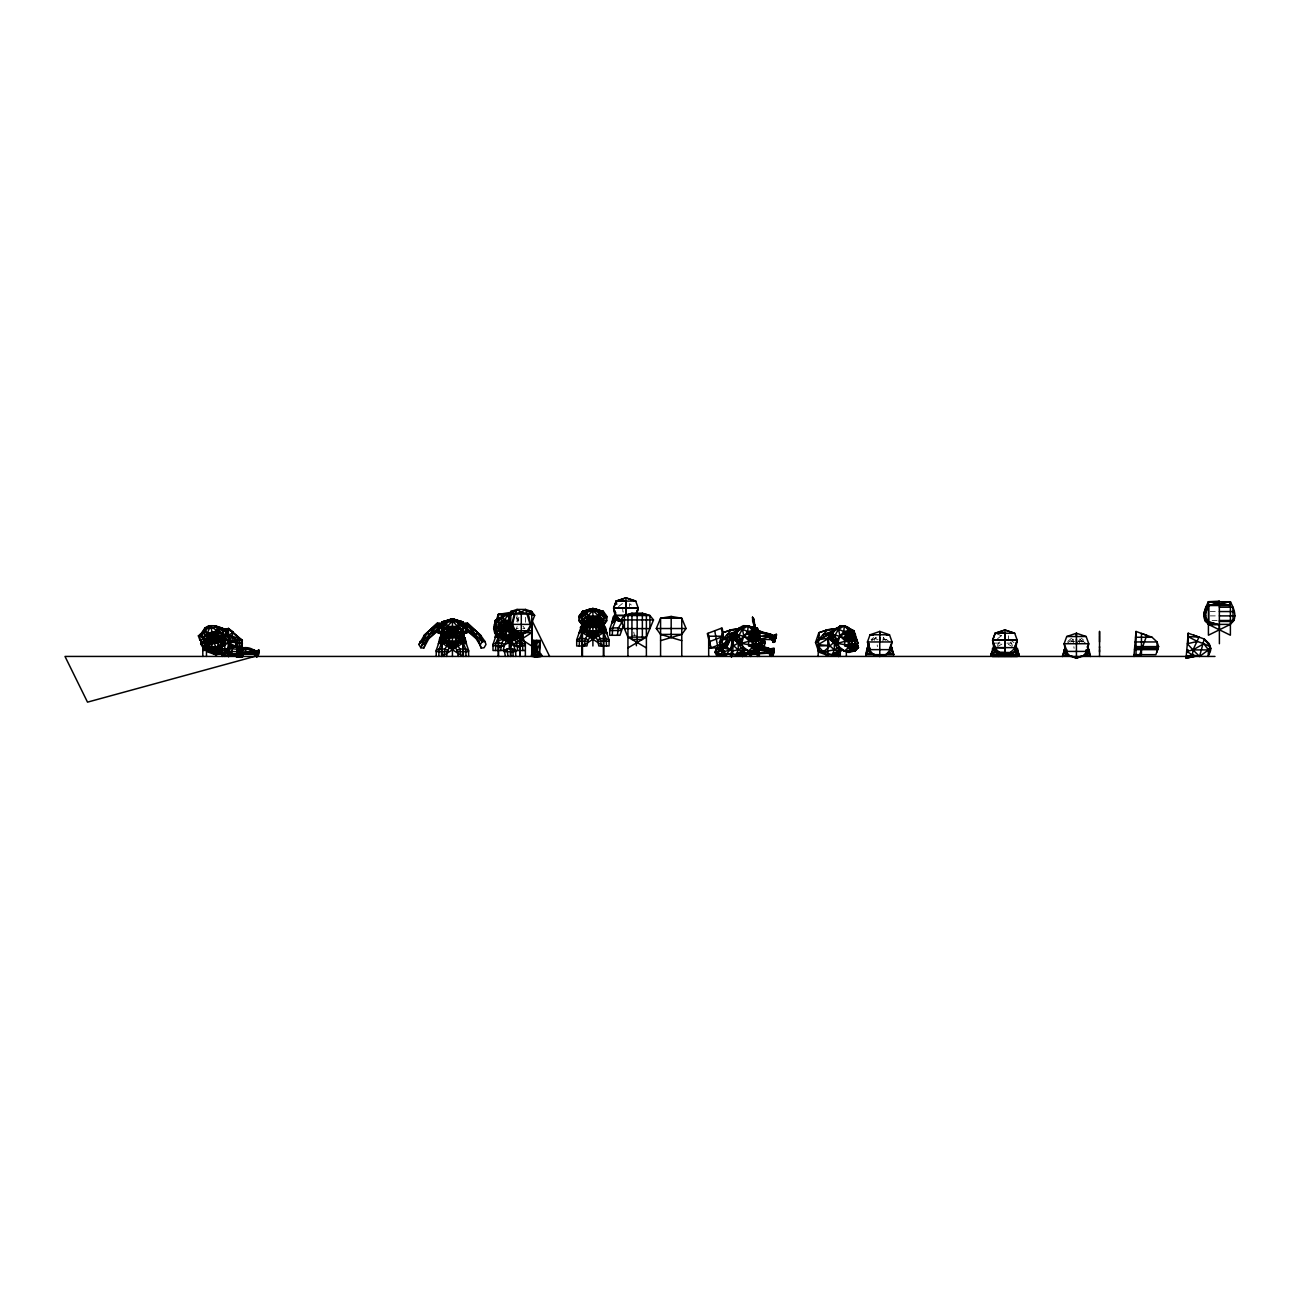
<?xml version="1.0" encoding="UTF-8"?>
<svg xmlns="http://www.w3.org/2000/svg" width="1300" height="1300" viewBox="0 0 1300 1300"><rect width="100%" height="100%" fill="white"/><g stroke="black" fill="none" stroke-linecap="round" stroke-linejoin="round"><path stroke-width="0.75" stroke-dasharray="5 3.75" d="M629.59 606.45L629.606 603.639L632.109 605.637M1008.621 635.781L1007.939 644.101L1012.131 646.474M882.765 641.956L883.399 637.26L889.557 641.956M1079.439 643.727L1080.072 639.031L1076.432 639.031M517.839 622.196L518.895 617.24M516.165 629.801L517.124 626.551M997.327 645.483L999.326 642.021M874.153 640.347L876.135 637.26L876.557 640.396M1070.81 642.102L1072.793 639.031L1076.432 643.727L1080.072 639.031L1086.215 643.727M516.717 621.53L518.749 619.32M873.6 637.536L871.097 639.714L878.036 639.714M1071.525 638.202L1067.771 641.469L1074.71 641.469M618.524 606.596L622.294 603.606L622.928 611.942L625.934 611.959M997.539 638.739L1001.309 635.749L1004.965 635.765M871.52 640.786L876.135 637.26M1066.65 643.727L1072.793 639.031L1073.443 643.727M997.734 646.425L1001.943 644.085M516.701 628.517L518.18 628.339M1210.251 611.553L1217.564 611.553M1210.251 615.891L1217.564 615.891M1212.087 620.49L1217.564 620.49M522.86 628.599L524.842 628.599L521.609 624.439M631.865 635.294L639.535 635.294M883.236 639.714L886.697 639.714M1078.171 641.469L1085.11 641.469L1081.34 638.202M995.15 643.094L1002.983 643.11M1006.899 643.126L1014.715 643.159L1010.133 639.73M996.759 633.815L1001.309 635.749L1001.325 638.576M516.295 617.711L518.781 620.262M1080.072 639.031L1082.055 642.102M883.399 637.26L885.381 640.347M1010.571 642.07L1012.538 645.531M633.75 632.109L634.416 635.294M1073.865 646.734L1074.092 648.359M877.191 644.962L877.419 646.604M525.558 617.289L525.558 623.041M517.026 615.371L517.026 623.041"/><path stroke-width="1.5" d="M225.209 629.606L228.475 628.517L233.269 632.125L228.475 635.505L231.644 635.879L236.535 640.039L237.998 653.9L236.356 656.695C244.27 658.239 241.199 645.206 242.352 640.413L228.475 628.517L221.959 629.866M452.433 646.669L452.433 647.822L447.2 645.418L441.594 627.786L440.473 625.918L438.246 626.941L438.75 631.28L444.844 640.12L456.869 643.858L461.402 636.058L466.131 631.28L466.635 626.941L459.16 624.309M447.72 620.945L441.594 627.786L446.631 633.23L455.065 633.945L456.56 641.631L446.696 641.209L438.75 631.28L440.473 625.918L447.72 620.945L452.433 619.791L457.161 620.945L464.409 625.918L459.907 632.352L459.517 639.161L458.185 641.209L448.321 641.631L449.101 637.796L452.433 635.814M446.843 642.119L447.2 645.418L452.433 647.822L457.681 645.418L464.409 625.918L466.131 631.28L461.402 636.058L443.479 636.058L441.22 634.774L443.511 629.558L445.266 628.664L451.604 630.337L452.433 632.352L452.433 630.337M451.035 644.784L448.24 644.784L452.433 647.822L457.681 645.418L457.567 643.029L447.314 643.029L448.532 645.938L445.364 639.161L445.445 636.058L450.759 633.441L452.433 628.761M509.243 612.609L498.257 614.429L493.642 628.599L497.965 628.517L500.24 623.301L504.254 620.214L509.177 613.535L504.449 614.705L497.201 619.661L495.479 625.024L503.425 634.952L512.151 635.798L514.914 634.952L516.246 632.921L513.597 637.601L501.573 633.88L495.479 625.024L494.975 620.685L497.201 619.661L498.323 621.53L503.929 639.161L509.177 641.566L509.177 640.413M504.449 614.705L498.323 621.53L503.36 626.974L511.794 627.705L513.289 635.375L505.05 635.375L505.83 631.54L509.177 629.574M512.639 626.34L505.7 626.34L502.011 622.408L508.332 624.081L509.177 626.096L509.177 624.081M497.949 628.517L502.174 629.801L506.545 627.705L508.349 626.096L509.177 622.505L504.302 622.31L502.093 632.921L505.261 639.697L509.177 641.566L514.41 639.161L516.766 633.88L514.946 634.205L522.86 634.156L515.109 636.09M509.177 635.944L509.177 616.444M592.898 636.22L592.898 637.39L587.665 634.985L582.059 617.337L580.938 615.469L578.695 616.492L579.215 620.831L585.293 629.688L592.898 632.58L600.503 629.688L606.596 620.831L607.1 616.492L599.625 613.86M588.169 610.512L582.059 617.337L587.08 622.798L595.53 623.512L597.025 631.183L587.161 630.776L579.215 620.831L580.938 615.469L588.169 610.512L592.898 609.359L597.626 610.512L604.874 615.469L606.596 620.831L598.634 630.776L588.77 631.183L589.566 627.347L592.898 625.381M597.626 610.512L604.126 624.341L601.867 625.609L583.944 625.609L581.685 624.341L583.976 619.109L585.731 618.215L592.069 619.889L592.898 621.92L592.898 619.889M602.501 622.408L604.874 615.469L598.13 634.985L592.898 637.39L588.981 635.505L585.812 628.729L585.91 625.609L591.224 622.992L592.898 618.329M1004.981 653.494L1004.932 656.386L1004.9 653.494L990.909 654.81L993.72 645.986M1099.54 652.015L1099.54 649.642M1099.54 648.148L1099.54 646.604M1099.54 641.956L1099.54 631.459L1099.54 634.774M612.284 635.294L612.609 627.916L615.81 620.003L613.633 607.994L616.233 601.039L625.966 597.854L616.184 601.104L613.633 608.075L615.339 615.501L625.901 615.469L625.966 597.854L635.684 601.104L638.235 608.075L636.951 613.649M720.2 653.721L720.184 655.492L716.641 655.492L714.951 652.226L716.414 648.44L716.137 652.697L720.184 655.492L732.599 653.559L733.46 639.454L731.851 633.994L726.846 639.048L724.523 647.758L716.414 648.44L720.216 650.163L721.37 647.514L726.749 646.961L730.795 649.87L732.599 653.559L720.184 655.492L714.951 652.226L718.835 653.38M443.479 636.058L443.511 629.558L446.566 622.7L452.433 620.945L458.315 622.7L463.288 627.786L462.15 632.352L463.661 634.774L460.038 640.12L448.012 643.858L456.869 643.858L456.349 645.938L457.567 643.029L447.314 643.029L447.2 645.418M458.185 641.209L457.762 637.796L454.253 634.774L452.433 628.908L447.574 628.566L445.445 636.058L447.119 637.796L457.762 637.796L459.436 636.058L461.37 629.558L457.161 620.945M500.207 629.801L500.24 623.301L503.295 616.444L509.177 614.705M514.914 634.952L514.491 631.54L510.997 628.517L509.177 622.651M583.944 625.609L583.976 619.109L587.015 612.251L592.898 610.512L598.78 612.251L603.753 617.337L600.372 621.92L599.983 628.729L596.814 635.505L592.898 637.39L587.779 632.58L598.033 632.58L598.13 634.985L596.814 635.505L598.033 632.58L582.465 632.645L581.994 630.727L586.804 630.727L585.341 630.565L582.465 623.041L578.874 633.36L582.758 630.614L586.592 631.004L582.254 626.129L581.425 622.408M589.908 631.605L590.265 623.512L585.91 625.609L585.423 621.92L587.259 620.262L592.069 621.92L589.42 622.148L585.731 618.215L592.898 610.512L601.819 619.109L599.901 625.609L598.227 627.347L587.567 627.347L585.91 625.609L588.023 618.117L592.898 618.459L594.717 624.341L598.227 627.347L598.634 630.776M220.886 644.572L222.56 643.825L222.966 631.069L216.986 627.217L206.261 627.884L201.825 635.911L206.115 639.6L208.016 646.149L211.64 650.13L220.269 648.148L220.236 650.293L216.84 653.006L211.217 651.852L200.314 634.335L198.38 635.846L199.843 639.957L207.74 647.221L220.269 648.148L222.982 639.551L226.525 633.847L226.054 629.509L215.475 625.771L210.616 625.706L206.261 627.884L200.314 634.335L199.843 639.957L209.771 647.839L215.572 647.497L220.951 645.271L221.829 642.996L220.675 636.253L223.649 628.989L226.525 633.847L221.439 649.512L216.856 653.023L211.217 651.852L210.145 648.716M242.011 651.755L255.401 652.616L258.944 650.358L256.571 656.809L257.66 650.715L258.944 650.358L256.571 656.809L255.174 653.575L243.165 654.241L242.011 651.755L242.791 648.424C247.406 646.181 253.533 649.155 257.043 652.438L258.408 652.795L258.944 650.358L255.807 651.219L245.684 648.424L255.011 650.796L253.305 654.274L245.684 654.241L245.684 647.546L249.015 649.188M756.405 632.076L772.509 635.538L776.376 634.465L774.654 641.826L773.224 642.265L771.712 638.446M761.93 646.165L760.516 646.831L752.245 644.962L751.676 647.774C754.455 648.164 761.556 642.639 762.336 647.384L758.989 650.78L752.928 652.405L748.345 651.137L734.923 640.087L737.262 631.686L744.266 625.706L748.312 625.82L747.24 634.091C741.227 636.204 739.781 643.776 733.46 645.613L725.806 654.94L716.641 655.492L720.931 648.668L724.279 651.186L725.806 654.94L719.859 650.374M858.033 646.165L856.635 646.831L848.364 644.962L847.795 647.774C850.574 648.164 857.675 642.639 858.455 647.384L855.108 650.78L849.03 652.405L844.447 651.137L831.025 640.087L833.381 631.686L840.369 625.706L844.431 625.82L843.359 634.091C836.258 639.405 830.342 646.165 823.274 651.852L818.837 652.178L815.523 642.444L818.837 632.726L827.71 629.72L836.566 629.671M237.738 654.875L228.475 656.435L226.964 652.6C229.271 646.36 229.287 638.625 226.964 632.385L228.475 628.517L225.209 630.581M257.286 656.5L258.96 650.553C260.065 658.45 253.37 656.825 255.807 651.219L258.521 651.901L258.976 650.878L257.66 650.715L258.521 651.901L257.286 656.5L253.89 652.08L245.684 654.241L250.526 653.234M436.312 630.89L442.812 634.156L442 633.49L439.79 637.861L438.425 643.809L442.293 641.062L442.634 633.457M774.085 648.798C775.288 658.531 767.227 656.419 770.201 649.512C776.23 645.011 774.02 655.395 770.916 656.24L769.389 653.624L767.097 653.283L741.114 654.826L756.697 653.25L757.023 652.259L755.934 652.438L756.974 652.259M765.115 633.523L759.98 630.988L759.98 639.275L771.696 639.649L772.509 635.538L770.77 634.221L755.414 630.321M216.986 627.217L224.9 637.812L222.982 639.551L221.033 639.974L219.245 637.488L217.068 632.385L216.986 627.217L215.475 625.771M511.989 624L513.874 615.599M215.426 646.847L212.079 632.174L216.873 631.085L221.471 633.214L221.033 639.974L205.514 643.549L203.028 642.817L205.53 629.834L210.86 626.811L221.471 633.214L222.982 639.551M237.185 656.809L237.023 655.541L238.842 655.395L240.5 655.558L240.451 656.744L237.981 652.259L239.866 639.242L232.294 632.125L232.082 640.933L233.269 642.265L236.568 642.59M591.5 634.351L587.665 634.985L587.779 632.58M436.231 656.435L436.231 650.341L438.457 643.906L442.325 641.128L447.151 642.574L442.293 641.062L442 633.49L444.876 640.997L446.225 641.485L441.837 636.642L440.96 632.84L442.374 641.128L439.124 649.041L438.782 656.435M579.247 645.986L579.572 638.609L582.79 630.695L582.465 623.041L583.602 624M587.616 632.125L582.79 630.695L583.066 625.852L582.254 626.129L582.758 630.614L578.906 633.457L576.696 639.892L576.696 645.986L586.918 645.986L588.25 639.892L591.029 635.538M623.139 626.291L619.954 635.294L609.716 635.294L609.716 629.2L611.942 622.765L615.81 620.003L616.021 616.769M1016.129 646.051L1018.875 654.908L990.958 654.908L992.404 651.69L990.909 654.81L992.322 656.337L1017.477 656.435L1018.875 654.908L1015.008 652.145L1017.25 640.217L1014.699 633.246L1004.932 630.012L995.182 633.246L992.631 640.217L995.101 647.303L994.874 652.145L990.958 654.908L992.355 656.435L1017.51 656.337L1018.908 654.81L1017.542 648.863M450.499 633.23L446.631 633.23L449.816 633.945L449.459 642.054M507.227 626.974L503.36 626.974L506.545 627.705L506.188 635.798M868.985 645.06L865.784 654.664L869.667 653.153L869.911 648.148L867.133 648.148L865.784 654.664L893.75 654.664L890.971 645.06M1072.695 656.435L1066.341 654.908L1066.585 649.919L1064.131 643.727L1066.715 636.529L1076.432 633.214L1086.166 636.529L1088.75 643.727L1086.54 654.908L1076.432 658.19L1066.341 654.908L1062.457 656.435L1065.236 646.815M256.88 655.574L258.944 650.358L256.392 656.663L256.701 655.151L253.305 654.274L254.41 650.163L255.011 651.267L253.76 652.567M759.363 650.244L767.812 650.585L770.916 656.24L772.671 654.339L774.069 648.456L772.476 648.895L771.729 651.008L771.128 656.435L772.346 655.801L774.069 648.57L772.119 655.964M774.426 641.989L776.376 634.465L774.784 634.92L773.435 642.444L773.614 640.396L770.12 636.61L759.98 636.204L770.559 635.001L774.979 640.364L774.329 642.054L773.224 642.265L771.712 639.031L769.405 639.308L770.77 634.221L759.98 632.076M587.535 632.092L582.758 630.614L583.034 625.788L582.303 626.194L581.457 622.472M619.872 619.986L615.81 620.003L615.972 616.704M990.958 654.908L1008.67 654.03L1018.908 654.81L1015.024 652.08L1004.884 654.192L1015.008 652.145L1014.764 647.303L1017.25 640.217L992.631 640.136L995.069 647.238L994.792 652.08L990.909 654.81L1018.875 654.908L1017.429 651.609L1018.875 654.908L1004.932 654.176L994.792 652.08L992.631 640.136L995.231 633.181L1004.981 629.996L1004.884 654.16L998.644 656.403M239.866 642.931L239.444 653.867L236.356 656.695L242.45 656.89L243.1 655.866L241.361 654.128L237.998 653.9L235.658 642.931L236.535 640.039L239.866 639.242L241.54 640.413M446.566 622.7L447.574 628.566L459.599 628.664L461.37 629.558L462.15 632.352M503.295 616.444L504.302 622.31L509.177 622.31M587.015 612.251L588.023 618.117L601.819 619.109L601.867 625.609M495.544 650.504L495.869 643.126L498.436 636.789M225.956 634.043L228.475 636.236L230.23 642.492L226.964 652.6L215.768 654.794L208.569 652.226L203.06 647.79L200.688 643.776L200.915 640.38M449.816 633.945L445.445 636.058L444.974 632.352L446.81 630.711L458.071 630.711L459.907 632.352L455.065 633.945L459.436 636.058L457.308 628.566L458.315 622.7M585.423 621.92L589.42 622.148L587.259 620.262L598.536 620.262L600.372 621.92L595.53 623.512L599.901 625.609L597.773 618.117L598.78 612.251M448.24 644.784L452.433 647.822L455.032 644.134M514.767 635.863L514.41 639.161L503.929 639.161L504.043 636.773L514.296 636.773L513.077 639.697L513.597 637.601L511.761 637.878L509.177 641.566L504.043 636.773L514.296 636.773L514.41 639.161L509.177 641.566L506.675 639.161L503.929 639.161L503.571 635.863M588.705 634.351L592.898 637.39L595.497 633.685L597.317 633.425L588.477 633.425L595.497 633.685M206.115 639.6L216.824 637.374L219.554 632.726L213.752 635.765L219.472 646.035L211.429 647.887L211.185 640.071L220.675 636.253L218.514 635.066L207.529 637.569L206.115 639.6L211.185 640.071L207.399 643.094L204.084 637.195L207.285 633.279L210.616 625.706L210.86 626.811M539.451 651.836L540.183 642.59L536.64 640.364L535.015 652.015L533.991 654.712L531.489 655.168L540.93 654.355L541.954 656.11L532.626 656.435L531.489 655.168L534.284 652.194L539.451 651.836L541.954 656.11L536.25 656.224L539.451 651.836L540.247 640.413L533.358 640.38L534.918 648.131M455.423 642.054L455.78 637.796L452.433 636.058M512.151 635.798L512.509 631.54L509.177 629.801L502.174 629.801L500.24 623.301L504.254 620.214L509.177 620.214M595.887 631.605L596.245 627.347L592.898 625.609M1139.564 655.102L1146.795 635.359L1136.021 631.459L1133.892 656.435L1141.465 654.664L1141.465 633.425L1152.06 637.26L1157.065 641.956L1158.625 646.604L1155.879 654.664L1134.039 654.664M1186.087 658.19L1188.216 633.214L1198.99 637.13L1192.994 649.919L1192.49 654.908L1194.993 656.435L1186.087 658.19L1193.66 656.435M237.136 646.1L233.269 645.369L231.644 651.755L232.294 655.509L237.136 655.086M419.9 641.501L422.841 641.81L429.39 634.514L445.494 624.081L437.174 623.35L424.418 635.082L418.892 644.475L420.81 647.758L423.735 648.082L429.065 638.219L429.39 634.514L437.174 623.35L444.031 623.171M222.332 643.695L233.269 642.265L233.382 640.933M724.116 648.375L722.02 645.986L722.735 632.726L731.591 629.72L740.447 629.671M836.534 628.712L827.71 629.72L818.837 632.726L818.122 656.435M222.901 636.301L223.649 628.989L222.885 635.781M587.161 630.776L587.567 627.347L591.224 622.992L598.715 622.798L594.831 622.798M457.681 645.418L458.039 642.119M773.224 642.265L774.654 641.826L776.425 635.099L774.784 634.92L775.856 636.383L774.979 640.364L773.614 640.396L773.224 642.265L774.979 640.364L776.392 634.709L774.329 642.054L776.376 634.465L774.02 637.033L770.12 636.61L759.98 639.275L763.847 638.885M205.53 629.834L207.789 635.31L207.399 643.094L209.414 644.41L219.797 642.038L221.033 639.974L216.304 638.885L219.245 637.488M233.382 654.436L233.269 655.509L233.269 654.306M446.696 641.209L447.119 637.796L450.613 634.774L452.433 633.23L454.253 634.774L450.613 634.774L450.759 633.441L458.25 633.23L454.382 633.23M503.425 634.952L503.848 631.54L507.358 628.517L509.177 626.974L510.997 628.517L507.358 628.517L507.488 627.185L510.851 627.185M759.33 645.369L762.791 642.704L763.214 639.47M255.174 654.046L257.433 653.819L258.131 650.39L257.043 652.438L258.034 653.981L257.725 651.755M773.646 650.439L768.251 648.992L757.673 650.179L757.673 653.25L773.565 650.293L772.947 652.941L771.729 651.008L773.077 648.472L772.2 652.73L767.097 653.283L768.462 648.212L759.46 645.499M236.828 656.858L237.023 655.541L237.023 656.841M869.31 646.604L867.458 641.956L892.076 641.956L889.623 648.148L889.866 653.153L879.775 656.435L869.667 653.153L867.458 641.956L870.041 634.774L879.775 631.459L889.492 634.774L892.076 641.956L890.386 649.642L886.031 654.664M238.94 656.858L238.014 655.883L240.094 656.142L237.331 652.259L236.535 642.931M748.345 651.137L752.245 647.611L761.995 645.872L758.989 650.78L754.975 649.903L748.345 651.137L740.984 647.985L738.189 642.834L736.028 634.238L740.415 627.933L743.99 626.974M844.447 651.137L848.364 647.611L858.114 645.872L855.108 650.78L851.094 649.903L844.447 651.137L837.086 647.985L834.291 642.834L832.146 634.238L836.517 627.933L840.678 626.827M256.392 656.663L257.562 656.305L258.976 650.878M520.211 647.92L498.257 637.097L494.78 633.197L495.625 619.921L502.109 617.63M501.702 626.096L503.539 624.455L504.497 624.959L501.702 626.096L502.174 629.801L503.848 631.54L514.491 631.54M772.72 653.9L769.405 653.006L771.306 654.387L770.916 656.24L772.346 655.801L774.117 649.074L772.476 648.895L773.549 650.358L774.117 649.074M754.227 636.285L756.86 635.57L757.916 633.344L757.364 630.451L748.312 625.82L742.446 629.2L738.79 635.44L743.064 647.075L738.254 649.837L732.696 650.845M850.346 636.285L852.962 635.57L854.197 631.183L844.431 625.82L838.565 629.2L834.909 635.44L839.166 647.075L834.373 649.837L823.274 651.852L818.122 645.986L829.579 645.613L834.373 649.837L840.515 651.3L842.156 649.383M1209.26 653.77L1209.26 651.414L1210.332 651.414L1208.496 649.919L1192.994 649.919L1186.656 651.414L1192.49 654.908L1199.559 656.435L1204.255 639.031L1209.26 643.727L1210.82 648.359L1210.332 651.414L1208.074 656.435L1208.496 649.919L1210.267 646.734L1204.255 639.031L1193.66 635.18M215.361 646.555L209.771 647.839L209.414 644.41L213.574 638.771L213.752 635.765L207.789 635.31L204.084 637.195L205.514 643.549M241.085 650.39L242.352 642.931L235.658 642.931L236.941 646.669M220.773 647.189L211.64 650.13L212.615 652.048L210.779 649.48L220.773 647.189L220.236 650.293L221.439 649.512L220.773 647.189L210.779 649.48L211.217 651.852M515.483 611.488L510.851 611.488L507.894 615.371L513.727 630.565L521.284 635.342L528.84 630.565L534.674 615.371L531.733 611.488L525.558 609.44L517.026 609.44L510.851 611.488L510.38 656.435M587.096 611.488L582.465 611.488L579.508 615.371L581.994 614.055L582.465 611.488L592.865 608.546L603.346 611.488L606.288 615.371L603.249 614.819M257.676 655.216L255.158 654.534L255.434 653.071M422.776 642.379L420.81 647.758C424.661 638.82 437.141 635.456 438.003 625.154L437.174 623.35L424.418 635.082L422.841 641.81L424.743 645.092L429.39 634.514L438.003 625.154L445.494 624.081L442 621.936L441.529 624.488L445.12 624.683M253.305 654.274L255.158 654.534L255.807 651.219L258.602 651.983M771.696 639.649L772.509 635.538L775.742 636.886M775.726 637.617L776.376 634.465L775.19 639.161M772.558 650.179L774.069 648.456L772.817 653.364L768.251 648.992L761.199 647.026M746.038 649.383L744.396 651.3L738.254 649.837L733.46 645.613L731.689 638.186L736.369 636.09L737.262 631.686L722.02 639.909L719.42 642.444L721.077 647.319M840.466 648.928L837.086 647.985L840.515 651.3L832.097 654.761L826.036 654.761L818.837 652.178L818.122 644.637L832.487 636.09L833.381 631.686L818.122 639.909L815.523 642.444L817.505 642.444M495.869 633.88L495.186 637.146L498.599 637.146M443.901 656.435L444.909 649.041L447.753 644.54M500.663 650.504L501.654 643.126L504.497 638.625M584.366 645.986L585.358 638.609L588.201 634.108M617.403 635.294L618.394 627.916L622.18 621.92L615.339 615.501L625.901 615.469M759.996 645.548L755.3 647.66L754.975 649.903L748.345 644.67L750.62 633.084L757.981 631.101L761.881 643.159L759.964 644.686L753.204 645.483L738.189 642.85L731.689 638.186L733.688 632.889L738.985 630.467M856.115 645.548L851.419 647.66L851.094 649.903L844.447 644.67L846.739 633.084L854.1 631.101L858 643.159L856.066 644.686L849.322 645.483L834.291 642.85L827.808 638.186L818.122 639.909L818.334 643.419M463.889 632.921L462.507 641.128L465.709 649.041L466.034 656.435M604.354 622.472L602.956 630.695L606.174 638.609L606.499 645.986M773.825 640.916L775.872 636.317L770.591 634.871M442 633.49L442 656.435L462.881 643.077L463.352 641.16L458.218 640.461M510.851 645.986L531.733 632.645L532.204 630.727L510.38 630.727L510.851 632.645L531.733 645.986M582.465 645.986L603.346 632.645L603.817 630.727L598.683 630.029M1208.415 607.214L1208.415 635.212L1230.385 624.39L1233.862 620.49C1236.495 614.12 1233.261 607.409 1230.385 601.721L1208.415 601.721C1205.555 607.409 1202.305 614.12 1204.938 620.49L1208.415 624.39L1230.385 635.212L1230.385 601.721L1224.876 602.696M254.004 651.658L258.521 651.901L257.92 654.339L254.231 650.796L245.684 651.755M528.84 630.565L521.284 633.457L515.19 630.727L512.46 624.39L515.011 614.055L517.026 609.44L521.284 612.251L534.674 615.371M764.416 639.356L765.196 642.492L763.636 648.749L763.636 645.629M771.371 653.039L772.931 653.461L773.565 650.293L772.135 655.622L772.947 652.941L771.371 653.039L772.671 654.339L770.591 655.688L772.671 654.339M717.096 648.814L716.137 652.697L720.216 650.163L721.37 647.514L730.795 649.87L733.46 639.454M772.883 653.153L774.069 648.456M255.807 651.219L254.41 650.163L255.011 651.869L254.361 650.325M204.067 631.085L204.929 627.916L208.975 625.641M738.205 630.029L739.31 627.916L738.628 629.753L739.31 627.916L743.372 625.641L757.315 627.949L758.225 630.841M771.517 654.891L770.916 656.24M241.345 646.669L242.352 642.931L239.33 652.259L243.197 656.077L236.356 656.695M257.985 654.095L256.766 654.079L257.822 655.135L256.132 656.207L257.822 655.135M775.239 639.486L771.712 639.031L775.028 639.925M446.469 656.435L447.785 650.341L450.564 645.97M507.325 640.055L504.546 644.41L503.214 650.504L492.993 650.504L492.993 644.41L495.202 637.975L497.786 636.139M217.539 651.755L223.454 653.12L228.475 648.749L230.23 642.492L226.964 632.385L226.964 636.431M749.58 627.283L748.312 625.82L758.079 631.183L757.283 632.32L759.281 634.692L758.794 635.716L750.003 638.072L736.028 634.238L733.314 636.041L734.923 640.087L741.699 643.224L743.795 635.928L742.446 629.2L740.415 627.933M845.699 627.283L844.431 625.82L854.197 631.183L853.401 632.32L855.4 634.692L854.896 635.716L846.121 638.072L832.146 634.238L829.433 636.041L831.025 640.087L837.801 643.224L839.898 635.928L838.565 629.2L836.517 627.933M257.384 656.159L258.83 651.186M614.64 616.135L615.648 612.674M774.442 641.631L776.246 635.489M772.135 655.622L773.939 649.48M242.629 656.744L241.248 656.841L240.89 654.014M758.761 646.425L761.995 645.872M854.864 646.425L858.114 645.872M241.02 654.664L245.148 653.445L241.231 653.721M754.553 635.96L754.553 632.369L757.981 631.101L753.399 634.173L742.446 629.2M776.425 635.099L775.19 639.096M838.565 629.2L849.517 634.173L854.1 631.101L850.655 632.369L850.655 635.96M1064.115 651.544L1062.457 656.435L1066.585 649.919L1063.806 649.919M462.036 632.856L464.409 625.918M636.415 613.324L638.235 607.994L613.633 608.075L615.485 613.389M740.415 628.712L731.591 629.72L722.735 632.726L719.42 642.444L721.386 642.444M1014.812 647.238L1017.25 640.136L992.631 640.217L994.874 652.145L1004.998 654.192L994.874 652.145L998.888 652.129M423.735 648.082L426.416 640.347L436.637 631.865M602.615 621.92L604.874 615.469M636.383 613.389L638.235 608.075L613.633 607.994L615.452 613.324M424.743 645.092L426.416 640.347M717.714 653.786L720.476 655.363L722.637 651.95L730.795 649.87L732.891 635.001L726.749 646.961L724.523 647.758L726.846 639.048L722.02 639.909L731.591 629.72M827.808 656.37L827.808 638.186L829.806 632.889L835.104 630.467M540.93 654.355L541.222 656.37C524.729 659.474 538.769 650.975 533.358 640.38L536.786 642.59L540.183 642.59L534.479 656.354L532.253 656.11L531.651 654.859L535.015 652.015L533.731 642.59L534.284 652.194M468.601 656.435L468.601 650.341L466.375 643.906L462.507 641.128L462.264 636.301L463.027 636.642L458.656 641.485L459.989 640.997L461.435 637.244M594.717 635.538L597.496 639.892L598.829 645.986L609.066 645.986L609.066 639.892L606.84 633.457L602.956 630.695L602.729 625.852L603.492 626.194L599.121 631.053L600.454 630.565L601.9 626.811M1087.515 646.815L1088.75 643.727L1064.131 643.727L1066.341 654.908M452.433 632.352L453.277 630.337L457.308 628.566L452.433 628.908M509.177 626.096L510.006 624.081L508.332 624.081M592.898 621.92L593.742 619.889L597.773 618.117L592.898 618.459M627.933 647.92L646.392 637.097L653.51 619.921L649.903 615.517L642.363 613.194L631.946 613.194L624.406 615.517L620.815 619.921L627.933 637.097L646.392 647.92M498.582 656.435L498.582 634.416L494.276 628.517L495.706 625.089M681.769 640.656L660.579 634.416L656.289 628.517L660.579 618.231L671.174 616.444L681.769 618.231L686.059 628.517L681.769 634.416L660.579 640.656M1219.4 643.727L1219.335 601.217L1208.415 601.721L1208.74 605.524L1204.45 615.81L1204.938 620.49L1213.079 624.439L1208.415 624.39L1212.055 624.991M459.907 638.008L458.543 641.16L459.989 640.997M527.378 630.727L531.733 623.041L531.733 656.435M462.881 635.408L462.881 656.435L442 643.077L441.529 641.16L446.664 640.461M611.942 622.765L615.436 612.381M614.136 617.858L611.91 622.668L615.794 619.938L619.84 619.938M729.918 654.761L735.979 654.761L738.254 649.837L738.189 642.834L740.756 639.649L736.028 634.238L738.189 642.834M818.122 650.78L824.265 650.78L823.274 651.852L832.097 654.761L834.373 649.837L834.291 642.834L836.875 639.649L832.146 634.238L834.291 642.834M867.133 648.148L869.278 643.5M739.05 628.891L739.31 627.916M761.816 644.036L760.679 639.941L752.456 642.151L749.352 641.176L747.988 637.715L756.86 635.57L757.916 633.344L759.915 638.332L756.99 639.129L756.259 636.399L753.399 634.173L755.316 636.659L758.794 635.716L755.495 637.358M857.935 644.036L856.781 639.941L848.575 642.151L845.455 641.176L844.106 637.715L852.962 635.57L854.035 633.344L856.034 638.332L853.109 639.129L852.377 636.399L849.517 634.173L851.175 638.316L848.575 642.151L849.322 645.483L853.661 644.312M422.841 641.81L427.066 632.954L435.516 625.804M229.271 640.835L231.644 635.879L239.866 639.242M752.684 621.4L753.837 619.06L752.521 617.175L752.684 621.4L755.462 629.395L753.837 619.06M754.146 627.51L755.3 625.17M758.582 649.253L758.989 650.78L762.336 647.384L755.511 648.57L758.989 650.78L760.516 646.831L752.245 647.611M854.701 649.253L855.108 650.78L858.455 647.384L851.614 648.57L855.108 650.78L856.635 646.831L848.364 647.611M873.502 654.664L869.148 649.642L869.911 648.148L865.784 654.664M1070.176 656.435L1065.821 651.414L1066.585 649.919M772.947 641.664L773.614 640.396M724.523 647.758L731.851 633.994L726.749 646.961L716.414 648.44L721.37 649.951M438.425 643.809L442.569 636.236L441.789 636.561L446.128 641.452L442.293 641.062M578.874 633.36L583.034 625.788L580.239 627.413M615.225 616.606L611.91 622.668L613.275 616.72L616.054 615.095M990.909 654.81L995.069 647.238L994.289 647.579C997.474 655.606 1005.241 652.99 1011.189 656.403M257.433 653.819L258.537 651.852M469.365 625.804L480.464 635.082L484.981 641.501L485.989 644.475L484.071 647.758L481.146 648.082L480.122 645.092L482.04 641.81L480.464 635.082L467.707 623.35L460.85 623.171M240.5 656.858L240.5 655.558L243.1 655.866L242.45 656.89L241.589 652.259L237.331 652.259M760.516 639.99L756.259 636.399L752.456 642.151L753.204 645.483L757.347 644.264M849.046 637.293L846.121 638.072L854.896 635.716L851.419 636.659L850.769 633.831L853.921 637.585L852.377 636.399L851.175 638.316L853.921 637.585L856.635 639.99M497.25 633.88L495.186 637.146L499.07 635.635M220.675 636.253L216.824 637.374L218.514 635.066L214.191 637.747L207.529 637.569L210.064 638.934L205.579 635.928L207.285 633.279L216.873 631.085M220.269 648.148L216.482 651.462L212.079 650.975L216.84 653.006L220.252 649.106L217.523 649.724M747.988 637.715L749.385 635.619L757.916 633.344L755.414 635.716L754.666 633.831L755.089 635.814L754.033 633.994M844.106 637.715L845.504 635.619L854.035 633.344L851.533 635.716M237.445 647.562L232.082 646.701L228.475 651.349L238.55 651.755M1082.705 656.435L1087.06 651.414L1086.296 649.919L1089.075 649.919L1090.424 656.435L1086.54 654.908L1080.17 656.435M211.64 650.13L213.476 649.967L216.84 653.006L220.252 649.106M742.869 627.283L744.266 625.706L747.565 626.015L751.335 626.811L754.309 629.574M838.971 627.283L840.369 625.706L843.667 626.015L847.454 626.811L850.428 629.574M498.257 647.92L520.211 637.097L523.705 633.197L522.86 633.197M243.1 655.866L241.248 656.841L240.5 655.558M1015.024 652.08L1008.67 654.03L1015.528 647.66L1014.764 647.303L1018.875 654.908M418.892 644.475L421.493 641.631M429.065 638.219L437.174 629.411M827.71 629.72L818.122 639.909L826.67 635.733M755.154 650.146L752.928 652.405L740.984 647.985L744.396 651.3L735.979 654.761L730.681 653.023M851.256 650.146L849.03 652.405L837.086 647.985M767.097 653.283L769.21 651.17L768.462 648.212L759.46 646.409M756.86 635.57L759.281 634.692M852.962 635.57L855.4 634.692M241.248 656.841C244.4 654.712 240.094 656.029 243.197 656.077L241.556 655.785M221.488 646.409L225.127 642.947L224.559 636.22L228.329 642.704L221.943 646.847M207.399 643.094L211.185 640.071M212.631 648.034L211.347 643.971L214.207 641.517L217.847 642.476L218.449 646.701M591.077 624.341L592.898 622.798L594.717 624.341M718.153 647.936L720.915 645.613M741.699 643.224L749.352 641.176L753.512 637.878L757.299 645.255M837.801 643.224L845.455 641.176L849.615 637.878L853.417 645.255M755.658 629.558L748.231 631.54L743.795 635.928L749.352 641.176L753.512 637.878M851.776 629.558L844.35 631.54L839.898 635.928L845.455 641.176L849.615 637.878M219.602 645.515L215.8 648.342L210.779 649.48M506.854 638.625L509.177 641.566L513.37 638.528L509.177 640.006L504.741 637.601L513.5 634.855M735.979 654.761L740.35 651.771M832.097 654.761L836.452 651.771M481.146 648.082L478.465 640.347L480.122 645.092L475.816 638.219L475.491 634.514L477.815 632.954L482.04 641.81L484.981 641.501L482.186 639.681M726.846 641.404L722.02 644.637L725.53 644.93M208.569 652.226L200.688 643.776L203.612 641.842M514.264 613.584L507.894 615.371L521.284 612.251L525.558 609.44L530.108 624.39M757.997 647.221L759.964 648.895L762.336 647.384M854.116 647.221L856.066 648.895L858.455 647.384M527.556 614.055L531.733 611.488L532.204 656.435M599.934 613.584L603.346 611.488L603.817 614.055L600.226 614.25M760.403 645.369L765.196 642.492L763.62 642.492M224.266 639.746L225.127 642.947L222.332 644.605L222.332 656.435M774.979 640.364L773.744 641.111L774.654 641.826M439.79 637.861L442.569 636.236M992.29 648.863L995.069 647.238M1192.994 649.919L1199.559 656.435L1208.496 649.919L1203.8 643.727L1197.398 641.469L1187.322 643.727L1192.994 649.919L1203.8 643.727L1210.267 646.734M1217.596 603.964L1208.74 605.524L1205.783 607.214L1204.45 615.81L1208.74 621.709L1219.335 624.829L1219.4 629.801M502.174 629.801L506.545 627.705M463.694 633.344L468.569 630.89M720.59 644.264L710.905 647.936L707.314 633.571L722.117 627.949L723.369 634.579M424.418 635.082L427.846 633.409M722.02 639.909L730.551 635.733M876.021 654.664L879.775 656.435L883.513 654.664M1073.946 657.02L1076.432 658.19L1078.935 657.02M441.837 636.642L442.618 636.301L442.374 641.128L446.225 641.485M436.231 650.341L439.124 649.041L444.909 649.041L447.785 650.341M458.364 656.435L457.031 650.341L459.924 649.041L465.709 649.041L468.601 650.341M492.993 644.41L495.869 643.126L501.654 643.126L504.546 644.41M525.363 650.504L515.125 650.504L513.793 644.41L516.685 643.126L522.47 643.126L525.363 644.41L525.363 656.435M505.473 656.435L504.14 650.341L507.032 649.041L512.817 649.041L515.71 650.341L515.71 656.435M576.696 639.892L579.572 638.609L585.358 638.609L588.25 639.892M609.716 629.2L612.609 627.916L618.394 627.916L621.286 629.2M597.496 639.892L600.389 638.609L606.174 638.609L609.066 639.892M995.101 647.303L994.337 647.66L1001.244 654.062L994.792 652.08L998.839 652.08M733.038 637.585L731.689 638.186L733.07 638.186M598.715 611.488L603.346 611.488L592.865 608.546L588.624 609.44L597.171 609.44L592.93 608.546L582.465 611.488L585.861 613.584L581.994 614.055L585.569 614.25M759.005 630.988L756.876 631.881L759.98 631.881M215.768 654.794L211.607 650.406L206.472 647.936L203.06 647.79L215.768 654.794L220.415 652.957M222.3 644.036L225.127 642.947M738.806 630.256L726.798 634.822L737.327 632.028L733.688 632.889L736.369 636.09M709.004 641.794L722.881 636.529M834.925 630.256L822.916 634.822L833.446 632.028L829.806 632.889L832.487 636.09M449.849 644.134L449.946 645.418L452.433 646.246L456.625 644.784L452.433 647.822L452.433 643.029M590.314 633.685L590.411 634.985L592.898 635.814L597.09 634.351L592.898 637.39L592.898 632.58M213.476 649.967L218.53 648.814M749.726 645.645L754.553 644.004L748.8 645.531M845.829 645.645L850.671 644.004L844.919 645.531M1216.085 602.322L1219.335 601.217M463.645 633.799L469.365 631.865L475.898 635.814M737.734 630.126L741 629.021M833.852 630.126L837.102 629.021M603.346 611.488L592.93 608.546L582.465 611.488M749.352 641.176L757.689 638.934L760.679 639.941L761.556 643.679M845.455 641.176L853.807 638.934L856.781 639.941L857.675 643.679M442.845 632.856L440.473 625.918L445.705 624.309M499.574 626.6L497.201 619.661L500.695 618.589M457.762 642.541L462.524 641.062L466.407 643.809L465.043 637.861M583.294 622.408L580.938 615.469L586.17 613.86M207.789 635.31L217.295 633.133M457.73 642.574L462.507 641.128L458.656 641.485M498.582 640.656L505.635 638.576M516.279 635.489L519.886 634.238L519.756 656.435M254.703 656.435L87.506 702.146L65 656.435L1214.996 656.435M253.662 652.925L255.011 652.567M463.629 633.409L469.365 631.865L475.865 637.926M767.536 651.625L769.21 651.17M202.54 633.262L201.403 633.571L204.929 627.916L208.097 628.225M221.195 628.258L222.332 627.949L214.711 626.633M757.315 631.004L757.315 627.949L756.113 628.014L757.315 627.949L758.209 631.264M736.889 635.082L733.314 636.041L737.019 635.44M750.084 632.418L757.364 630.451M754.423 632.401L748.312 625.82M734.923 640.087L738.367 639.161M754.553 632.369L747.24 634.091L752.733 636.188L755.934 635.326M752.928 637.293L750.003 638.072L757.023 636.415L759.915 638.332L757.283 632.32M748.491 645.97L752.245 644.962M758.436 644.508L755.316 645.352L755.625 641.29L757.689 638.934L756.259 636.399M759.476 647.108L760.516 646.831M749.483 650.829L752.895 652.324M750.62 651.398L752.521 650.878M833.008 635.082L829.433 636.041L833.138 635.44M846.202 632.418L853.483 630.451M850.541 632.401L844.431 625.82M831.025 640.087L834.486 639.161M849.664 635.034L853.206 634.075L853.629 634.92M850.655 632.369L843.359 634.091L848.851 636.188L852.036 635.326M844.61 645.97L848.364 644.962M854.555 644.508L851.435 645.352L851.744 641.29L853.807 638.934L852.377 636.399M855.595 647.108L856.635 646.831M845.504 650.861L849.014 652.324M846.722 651.398L848.624 650.878M237.9 656.695L240.094 656.142M1186.234 656.435L1192.49 654.908M886.681 653.916L889.866 653.153L893.75 654.664L891.54 648.148M516.23 635.229L519.756 634.416L516.279 634.416M213.395 637.926L212.127 636.139L212.144 640.689L215.703 639.876L219.797 642.038L220.951 645.271L217.23 646.133M238.842 655.395L236.584 655.931L238.014 655.883M198.38 635.846L202.329 634.936M222.105 630.419L226.054 629.509M207.675 634.53L217.068 632.385M205.579 635.928L217.815 633.133M199.843 639.957L203.645 639.08M222.706 634.709L226.525 633.847M211.705 639.21L207.919 640.071L215.264 638.592L215.703 639.876L212.144 640.689M211.347 643.971L217.847 642.476M216.287 650.65L213.866 651.202L218.725 650.097L216.287 650.65L216.84 653.006L216.613 651.885M745.062 652.99L750.457 654.826L758.046 653.153L758.046 656.435M541.222 656.37L534.479 656.354L533.991 654.712L531.651 654.859L532.789 656.11L539.516 656.11L537.225 651.788L536.786 642.59L534.056 642.639M736.109 629.817L741 628.81M832.227 629.817L837.102 628.81M453.261 632.352L458.071 630.711L459.599 628.664L452.433 620.945L445.266 628.664L448.971 632.596L459.907 632.352M509.99 626.096L511.274 625.852L504.351 625.869L505.7 626.34L504.497 624.959M579.508 615.371L582.546 614.819M716.414 648.44L721.37 647.514L724.279 651.186M244.27 653.591L245.148 653.445L240.646 653.867M1208.74 605.524L1230.385 601.721L1229.93 605.524L1208.74 605.524L1208.74 621.709L1204.938 620.49L1208.74 621.709M514.767 637.991L520.211 637.097L520.211 656.435M729.918 630.142L736.645 629.07M826.036 630.142L832.748 629.07M502.32 617.744L498.582 618.231L498.257 614.429L507.358 614.023M535.015 652.015L536.25 655.265L541.613 654.94L538.151 654.144M445.413 624.033L441.529 624.488L444.616 624.488M501.865 633.262L493.642 628.599L494.78 633.197L501.28 636.35M598.991 630.727L600.454 630.565M511.761 637.878L506.577 637.878M886.454 635.066L889.492 634.774L870.041 634.774L873.08 635.066M599.121 631.053L602.956 630.695L598.179 632.125L602.989 630.614L606.872 633.36L604.094 624.601M762.791 642.704L761.41 639.356L762.791 642.704L765.196 642.492M752.733 636.188L754.163 636.058L755.056 638.316L757.803 637.585L755.414 635.716M848.851 636.188L850.281 636.058M218.351 628.306L222.332 627.949L219.245 627.754M444.974 632.352L457.259 632.125L458.071 630.711L455.91 632.596L457.113 631.199L453.993 631.199M509.177 629.801L514.735 629.72M740.854 653.315L757.673 652.259M463.401 627.201L466.635 626.941L462.589 626.941M603.85 616.753L607.1 616.492L603.038 616.492M742.462 653.477L746.314 653.185M773.679 639.064L775.255 638.95M528.613 614.25L532.204 614.055L510.38 614.055L513.955 614.25M459.761 624.683L463.352 624.488L462.881 621.936L452.481 618.995L442 621.936L452.4 618.995L456.706 619.889L448.175 619.889L452.4 618.995L462.881 621.936L458.25 621.936M218.66 628.16L222.332 627.949M501.784 634.286L494.78 633.197L503.88 635.976M514.767 637.309L520.211 637.097M722.02 645.986L725.839 645.856M625.95 601.071L616.184 601.104L616.72 604.37M619.71 620.36L622.798 620.344L615.794 619.938L615.29 615.436L622.148 621.887L615.81 620.003L622.798 621.189L619.629 620.311M995.182 633.246L1004.965 633.214M998.725 652.503L1004.9 652.551M1219.4 607.214L1233.017 607.214L1233.017 621.449L1219.4 621.449M527.101 611.488L531.733 611.488M1205.783 611.553L1204.434 611.553L1203.8 615.891L1205.783 615.891M1219.4 611.553L1234.366 611.553M581.994 614.055L585.081 614.055M600.714 614.055L603.817 614.055M1219.4 615.891L1235 615.891M582.758 616.492L578.695 616.492L581.945 616.753M588.071 617.337L597.724 617.337M592.069 619.889L593.742 619.889M620.815 619.921L653.51 619.921M1219.4 620.49L1233.862 620.49M494.975 620.685L499.021 620.685M579.215 620.831L585.081 620.831M602.68 620.831L606.596 620.831M504.351 621.53L509.177 621.53M446.631 621.936L442 621.936L452.481 618.995L462.881 621.936L459.469 624.033L475.491 634.514L482.04 641.81M590.964 622.798L587.08 622.798L590.265 623.512M588.673 624.114L597.122 624.114L599.901 625.609M460.265 624.488L463.352 624.488M509.177 624.455L503.539 624.455L508.349 626.096M510.38 624.39L532.204 624.39M1215.744 624.39L1208.415 624.39L1219.335 624.829L1205.783 621.449L1211.259 623.691M1219.4 624.39L1230.385 624.39M495.479 625.024L499.395 625.024M442.293 626.941L438.246 626.941L443.105 627.331M447.622 627.786L457.259 627.786M504.952 628.306L507.764 628.306M510.575 628.306L513.386 628.306L511.794 627.705L514.702 629.102M656.289 628.517L686.059 628.517M451.604 630.337L453.277 630.337M609.716 630.5L621.286 630.5M438.75 631.28L444.616 631.28M450.872 631.199L446.81 630.711L451.62 632.352M462.215 631.28L466.131 631.28M468.227 631.865L475.816 638.219L467.707 629.411L466.879 625.154L467.707 623.35L477.815 632.954M510.851 632.645L519.87 632.645M522.714 632.645L531.733 632.645M598.715 632.645L603.346 632.645M588.477 633.425L597.317 633.425M501.573 633.88L505.375 633.88M448.224 634.562L451.035 634.562M453.846 634.562L459.436 636.058M660.579 634.416L681.769 634.416M590.411 634.985L595.4 634.985M722.816 636.22L708.679 636.22L708.679 656.435M1066.715 636.529L1086.166 636.529M627.933 637.097L646.392 637.097M521.755 637.146L523.153 637.146L522.47 633.88M1135.517 637.26L1152.06 637.26M504.741 637.601L513.597 637.601M236.535 640.039L241.54 640.039L241.54 642.931M236.373 640.413L237.884 640.413M576.696 641.192L588.25 641.192M597.496 641.192L609.066 641.192M1135.111 641.956L1157.065 641.956L1157.065 652.015M442 643.077L448.175 643.077M456.706 643.077L462.881 643.077M448.012 643.858L456.869 643.858M449.946 645.418L454.935 645.418M492.993 645.71L504.546 645.71M513.793 645.71L525.363 645.71M827.808 645.613L829.579 645.613L827.808 638.186M1134.721 646.604L1158.625 646.604M708.679 647.936L721.841 647.936M892.401 648.148L889.623 648.148L893.75 654.664M1134.591 648.148L1158.365 648.148M245.684 648.261L242.791 648.424L242.791 649.789M1209.26 648.359L1210.82 648.359M242.466 649.789L245.684 649.789M869.148 649.642L890.386 649.642M1134.461 649.642L1158.138 649.642M1186.786 649.919L1188.216 649.919M1209.26 649.919L1210.576 649.919M504.14 650.341L507.032 650.341M512.817 650.341L515.71 650.341M743.974 650.179L747.63 650.179M202.8 650.406L211.607 650.406L203.06 647.79M219.164 650.406L224.835 650.406M1065.821 651.414L1087.06 651.414M1186.656 651.414L1188.216 651.414M436.231 651.641L447.785 651.641M457.031 651.641L468.601 651.641M504.14 651.641L515.71 651.641M245.684 653.445L228.475 653.916L231.644 651.755L228.475 656.435L217.311 652.99M616.233 601.039L635.684 601.104M995.231 633.181L1014.699 633.246L1004.932 630.012M1015.528 647.66L994.289 647.579L1004.916 647.887M220.935 648.733L228.475 648.749M998.627 652.454L1011.156 652.503M503.718 637.309L498.257 637.097L498.257 656.435M753.594 627.754L757.315 627.949L749.889 626.584L752.326 628.582M1198.99 637.13L1187.924 636.529L1197.398 641.469M753.854 627.754L757.315 627.949M237.738 647.367L228.475 646.23L232.082 646.701M818.122 644.637L829.579 645.613M600.372 621.92L588.071 621.676L588.217 620.766L597.577 620.766L600.064 618.215L597.821 616.021L587.99 616.021L583.976 619.109L585.91 625.609M582.839 630.695L586.69 631.053L582.303 626.194M231.904 648.765L237.185 649.269M233.269 642.265L236.356 642.574M254.134 651.17L255.011 651.267M513.727 630.565L515.19 630.727M444.876 640.997L446.339 641.16M852.134 644.231L856.066 644.686L853.807 638.934L854.977 643.273M756.015 644.231L759.964 644.686L757.689 638.934L758.859 643.273M835.477 654.631L838.744 655.038M739.359 654.631L742.625 655.038M1213.891 602.696L1208.415 601.721L1229.93 605.524L1221.122 603.964M498.257 614.429L503.718 615.436M241.02 646.815L245.131 648.424M840.515 651.3L837.915 650.78L840.304 650.78L840.304 656.435M744.396 651.3L741.796 650.78L744.185 650.78L744.185 656.435M838.744 650.439L838.744 656.435L832.227 654.225M742.625 651.316L742.625 656.435L736.109 654.225M532.269 654.339L533.991 654.712M216.304 638.885L221.033 639.974M869.667 653.153L874.445 654.29M503.36 636.09L495.625 634.156L501.085 636.399M536.25 655.265L539.597 656.11L535.697 656.191L535.616 654.371L535.697 656.191L541.954 656.11L539.419 654.875M231.644 635.879L235.658 642.151L232.082 640.933L235.982 641.924M774.784 634.92L776.327 635.326M775.71 637.488L772.509 635.538M772.476 648.895L774.02 649.301M773.435 650.878L768.462 648.212L773.403 651.462M769.389 653.624L772.509 654.452M257.66 650.715L258.911 651.056M256.766 654.079L258.017 654.42M441.253 633.409L435.516 631.865L443.137 634.433M740.984 647.985L744.347 648.928M854.214 644.475L852.898 644.329M758.095 644.475L756.795 644.329M514.459 639.096L519.756 640.656M615.794 619.938L622.148 621.887M232.082 640.933L235.95 642.119M218.855 653.266L221.959 654.274M625.901 597.854L635.635 601.039M833.852 654.778L838.744 656.435L837.216 652.551M737.734 654.778L742.625 656.435L741.114 652.551M585.341 630.565L586.69 631.053M856.781 639.941L853.596 636.821L856.034 638.332L853.401 632.32M595.53 623.512L597.122 624.114M455.065 633.945L456.657 634.562M230.068 630.646L233.269 632.125M477.035 633.409L480.464 635.082M759.379 645.808L764.53 648.359M843.667 626.015L848.591 628.55M747.565 626.015L752.489 628.55M213.574 638.771L215.703 639.876M238.404 638.365L241.54 640.039L232.294 632.125M747.207 653.071L750.457 654.826L750.457 656.435M747.175 653.039L750.457 654.826M846.138 635.976L847.714 636.984L846.138 635.976L846.349 636.87M750.019 635.976L751.595 636.984L750.019 635.976L750.23 636.87M228.475 644.296L232.294 646.701M1014.764 647.303L1017.542 648.96M465.043 637.942L462.264 636.301L466.375 643.906L463.629 635.05M230.068 643.451L233.269 645.369M510.851 611.488L515.011 614.055M853.596 636.821L856.034 638.332M833.852 653.331L838.744 656.435M737.734 653.331L742.625 656.435M582.465 632.645L603.346 645.986M253.516 653.477L255.158 654.534M225.891 634.546L228.475 636.236L225.387 633.783M427.066 632.954L429.39 634.514M237.949 637.374L242.352 640.413M200.688 643.776L206.472 647.936L206.472 656.435M769.21 649.561L768.43 648.31M760.679 639.941L757.477 636.821L759.915 638.332M772.346 655.801L771.306 654.387M257.562 656.305L256.701 655.151M512.46 624.39L510.851 623.041L510.851 656.435M533.195 655.102L534.479 656.354M220.155 649.821L223.454 653.12L221.959 652.34L221.959 655.119M229.743 643.809L232.294 646.474M823.274 651.852L826.036 654.761M475.491 634.514L466.879 625.154L459.387 624.081L467.707 623.35L475.491 634.514L480.122 645.092M853.19 639.438L854.263 640.624M757.071 639.438L758.144 640.624M850.249 629.395L850.899 630.289M754.13 629.395L754.78 630.289M467.707 629.411L469.365 631.865M511.014 640.055L513.793 644.41M454.269 645.97L457.031 650.341M597.545 634.108L600.389 638.609L601.38 645.986M513.841 638.625L516.685 643.126L517.676 650.504M457.08 644.54L459.924 649.041L460.931 656.435M203.938 640.12L200.314 634.335L204.181 640.591M531.651 654.859L532.626 656.435M606.84 633.457L602.729 625.852L605.508 627.51L606.84 633.457L605.378 630.24M849.761 634.481L850.233 635.342M753.659 634.481L754.114 635.342M757.087 634.075L757.526 634.92M720.931 648.668L722.637 651.95M224.835 635.846L228.329 642.704M532.35 621.254L549.656 656.435M753.122 650.179L754.569 653.25L754.569 652.259M204.327 643.37L206.472 647.936L205.611 644.735M605.394 630.159L606.872 633.36M1087.645 646.815L1089.075 649.919M753.399 634.173L754.163 636.058M519.903 636.789L522.47 643.126L522.795 650.504M580.938 615.469L583.18 621.92M497.201 619.661L499.46 626.096M440.473 625.918L442.715 632.352M525.363 644.41L523.136 637.975L520.553 636.139L523.153 637.146L522.048 633.88M1088.766 651.544L1090.424 656.435L1086.296 649.919L1086.54 654.908M1087.222 646.815L1088.214 649.919M445.445 636.058L443.511 629.558L447.525 626.454L457.356 626.454L461.37 629.558L461.402 636.058M1015.706 646.62L1016.697 650.081M848.445 630.451L848.786 631.719M848.039 643.776L849.03 647.433M847.015 650.455L847.324 651.658M752.326 630.451L752.668 631.719M751.936 643.776L752.911 647.433M750.896 650.455L751.221 651.658M752.521 617.175L755.462 629.395M528.71 615.599L530.579 624M212.615 634.546L212.94 635.96M210.616 625.706L212.079 632.174M216.856 653.023L215.8 648.342L216.076 649.659M508.024 656.435L507.032 649.041M721.337 628.339L722.442 634.254M714.87 631.524L717.974 647.936M708.142 633.344L710.905 647.936M854.685 648.408L855.108 650.78M758.566 648.408L758.989 650.78M818.122 645.986L818.837 652.178L818.529 646.929M587.291 631.67L587.665 634.985M818.837 632.726L819.13 635.765M722.735 632.726L723.028 635.765M513.142 656.435L512.817 649.041M733.265 641.908L733.46 645.613M1004.916 633.214L1004.998 654.16M625.901 601.071L625.966 615.469M494.276 624.26L494.276 628.517M1205.783 608.66L1205.783 618.962M1188.216 633.214L1188.216 642.151M1136.021 631.459L1136.021 655.931M1099.54 635.359L1099.54 656.435M1076.432 636.529L1076.432 633.214L1076.432 658.19M1076.432 639.031L1076.432 642.151M879.775 634.774L879.775 631.459L879.775 656.435M879.759 637.26L879.759 640.396M846.365 650.991L846.365 656.37M759.33 652.421L759.33 656.435M757.315 652.486L757.315 656.435M756.697 652.259L756.697 653.25M750.929 652.421L750.929 656.435M750.246 650.991L750.246 656.37M746.249 653.055L746.249 656.435M731.494 653.819L731.494 657.312M681.769 656.435L681.769 618.231L660.579 618.231L660.579 656.435M671.174 616.444L671.174 637.536M646.392 656.435L646.392 614.429L627.933 614.429L627.933 656.435M642.363 613.194L642.363 639.454L631.946 639.454L631.946 613.194M637.163 613.194L637.163 642.509M636.383 642.265L636.383 645.742M603.817 624.39L603.817 656.435M603.346 624.975L603.346 656.435M592.898 609.359L592.898 631.751M592.898 639.308L592.898 645.986M582.465 623.041L582.465 656.435M581.994 624.39L581.994 656.435M521.284 612.251L521.284 635.342M521.284 639.308L521.284 645.986M509.177 636.773L509.177 641.566M509.243 642.509L509.243 648.472M495.625 619.921L495.625 622.814M463.352 634.839L463.352 656.435M452.433 619.791L452.433 642.184M452.433 649.756L452.433 656.435M441.529 634.839L441.529 656.435M244.904 647.546L244.904 648.424M243.165 648.261L243.165 649.789M237.884 639.714L237.884 642.931M232.294 654.306L232.294 655.509M228.475 628.517L228.475 640.933M228.475 644.053L228.475 656.467L232.082 654.306L228.475 656.435L221.959 652.34L226.964 652.6L226.964 648.554M224.835 644.979L224.835 656.435M202.8 647.351L202.8 656.435M774.865 636.204L774.508 638.755L774.02 637.033L775.369 634.497L774.865 636.204M447.769 631.199L448.971 632.596L447.769 631.199M770.201 649.512L773.549 650.358L770.201 649.512M597.577 620.766L596.375 622.148L593.726 621.92L598.536 620.262L596.375 622.148L597.577 620.766M217.701 635.765L208.569 637.845L208.634 638.771L218.043 636.626L217.701 635.765M649.903 615.517L624.406 615.517L624.406 628.599L649.903 628.599L649.903 615.517M851.191 635.814L850.135 634.01L851.191 635.814"/></g></svg>
